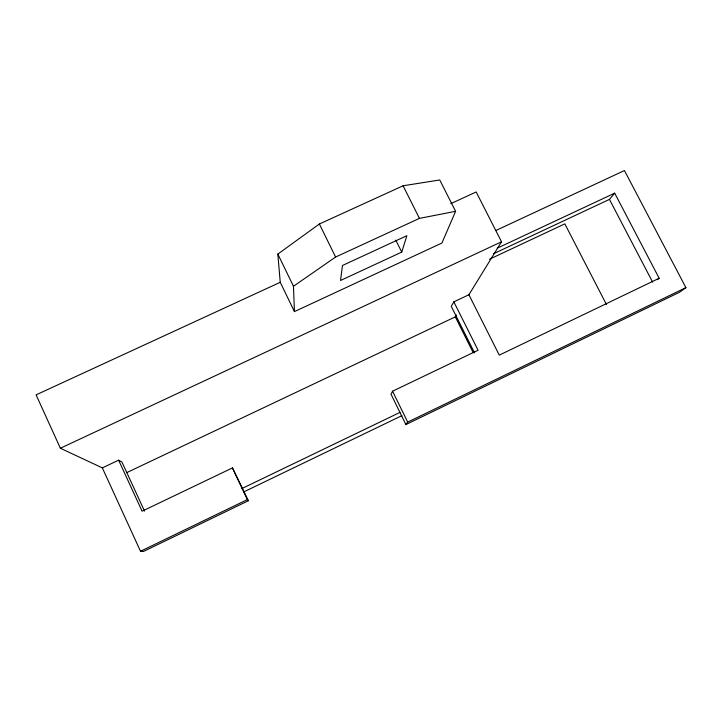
<?xml version="1.0" encoding="UTF-8"?>
<svg xmlns="http://www.w3.org/2000/svg" width="722" height="722" viewBox="0 0 722 722"><rect width="100%" height="100%" fill="white"/><g stroke="black" fill="none" stroke-linecap="round" stroke-linejoin="round"><path stroke-width="1.08" d="M401.739 252.095L406.892 235.697L342.472 265.488L340.531 280.488L401.739 252.095L395.782 240.146M455.6 211.329L441.927 243.016L294.441 311.597L280.244 282.293L277.835 254.09L319.377 224L403.093 185.78L439.743 179.968L455.6 211.329L419.446 218.378L335.604 257.032L293.466 286.264L294.441 311.597M450.844 203.64L476.168 191.962L501.519 241.789L468.903 294.747L453.84 301.868L478.072 350.242L392.551 391.207L391.008 394.203L405.89 424.563L679.402 292.311L685.9 287.636L624.44 170.545L495.833 230.526M453.84 301.868L451.259 306.363L474.562 352.923M126.774 472.612L455.284 316.868L456.421 315.027M405.89 424.563L407.704 422.108L685.9 287.636M493.46 253.783L609.449 199.389L614.693 193.162L659.177 278.268L657.453 279.649M243.449 492.07L401.883 415.655M140.519 551.256L247.375 499.597L248.395 500.725L143.479 551.455L140.519 551.256L102.334 467.883L60.377 448.245L36.1 394.853L280.244 282.293M659.177 278.268L499.272 355.143L468.903 294.747M241.816 488.604L399.934 412.415M248.395 500.725L232.457 467.91L142.09 511.203L118.625 460.185L102.334 467.883M60.377 448.245L501.519 241.789M497.232 248.188L614.693 193.162M489.507 259.225L564.83 223.865L606.435 304.485M118.625 460.185L121.937 462.017L144.526 511.095M609.449 199.389L652.616 282.103M403.093 185.78L419.446 218.378M455.284 316.868L473.136 352.544M319.377 224L335.604 257.032M392.551 391.207L407.704 422.108M277.835 254.09L293.466 286.264M232.457 467.91L247.375 499.597"/></g></svg>
